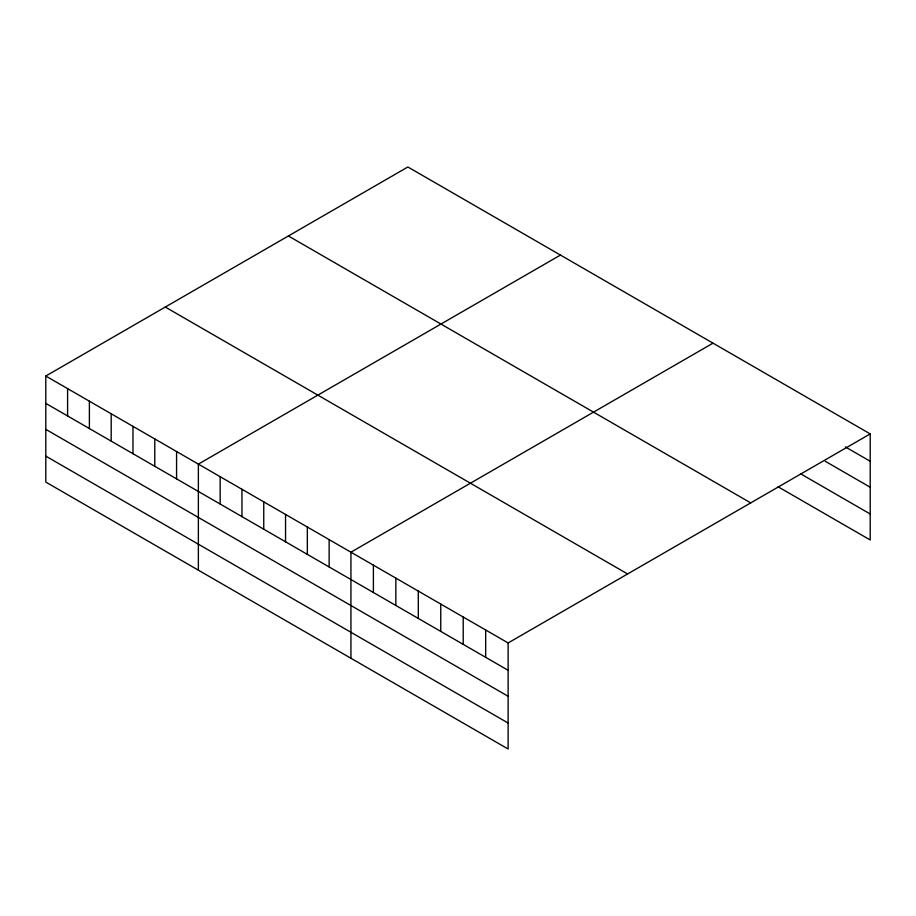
<?xml version="1.0" encoding="UTF-8"?>
<svg xmlns="http://www.w3.org/2000/svg" width="916" height="916" viewBox="0 0 916 916"><rect width="100%" height="100%" fill="white"/><g stroke="black" fill="none" stroke-linecap="round" stroke-linejoin="round"><path stroke-width="1.37" d="M508.128 696.274L508.128 642.952L45.8 376.029L45.8 482.091L508.128 749.013L508.128 696.274L45.8 429.352M778.016 486.74L870.2 539.971L870.2 433.909L407.872 166.987L45.8 376.029M560.443 255.072L198.371 464.114L198.371 570.176M713.014 343.156L350.931 552.199L350.931 658.26M508.128 642.952L870.2 433.909M845.376 446.928L870.2 461.252M825.293 461.298L870.2 487.232M800.47 473.732L870.2 513.99M288.391 235.973L750.719 502.895M165.281 307.043L627.609 573.966M45.8 403.372L508.128 670.294M45.8 456.111L508.128 723.033M485.675 629.99L485.675 657.333M463.21 617.029L463.21 644.372M440.756 604.056L440.756 631.399M418.303 591.095L418.303 618.437M395.849 578.133L395.849 605.476M373.396 565.161L373.396 592.503M329.142 539.616L329.142 566.958M307.341 527.032L307.341 554.375M285.552 514.448L285.552 541.791M263.751 501.865L263.751 529.208M241.961 489.281L241.961 516.624M220.161 476.698L220.161 504.04M176.57 451.531L176.57 478.873M154.781 438.947L154.781 466.29M132.98 426.364L132.98 453.706M111.191 413.78L111.191 441.123M89.39 401.197L89.39 428.539M67.601 388.613L67.601 415.956"/></g></svg>
